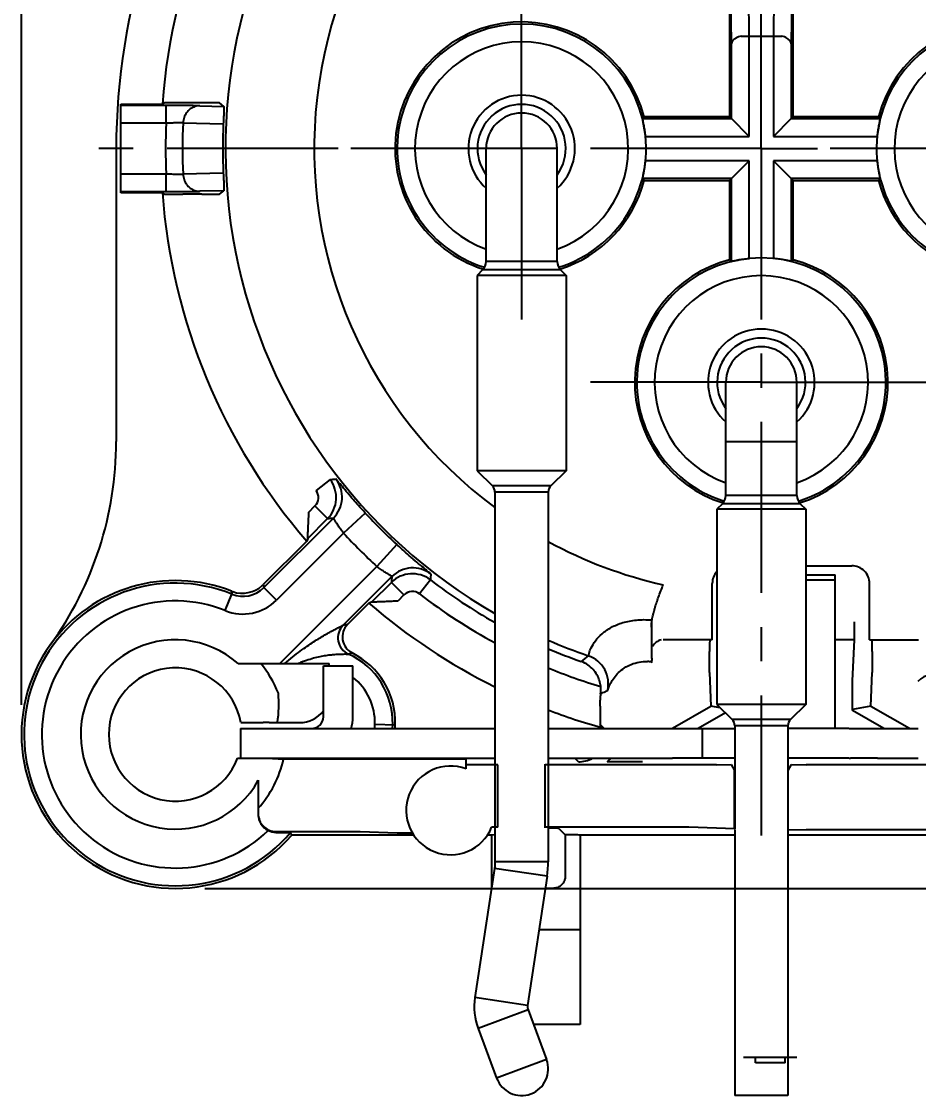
# Model space of a CAD drawing. Header units: millimetres. Extents: x 0 to 420, y 0 to 297.
# Drawn here: x 304 to 349.4, y 165.9 to 220.3 of the extents above; entities that cross this region are included whole.
import ezdxf

# ---------------------------------------------------------------- set-up
doc = ezdxf.new("R2010")
doc.units = ezdxf.units.MM
doc.header["$LTSCALE"] = 23.1
doc.linetypes.add('CENTER', pattern=[0.6, 0.375, -0.075, 0.075, -0.075])
doc.layers.get('0').update_dxf_attribs({"linetype": 'CONTINUOUS'})
for name, color, linetype in [('AUSFORMSCHRAEGEN', 7, 'CONTINUOUS'), ('BEZUGSACHSEN', 7, 'CONTINUOUS'), ('DEFAULT_1', 7, 'CENTER'), ('FASEN', 7, 'CONTINUOUS'), ('RUNDUNGEN', 7, 'CONTINUOUS'), ('ZEICHNUNGSBEMASSUNGEN', 7, 'CONTINUOUS')]:
    doc.layers.add(name, color=color, linetype=linetype)
doc.styles.get("Standard").update_dxf_attribs({"font": 'txt', "width": 0.7})
doc.dimstyles.new('DIMSTYLE_1', dxfattribs={"dimtxt": 3.5, "dimasz": 3.5, "dimexe": 0.18, "dimexo": 0.0625, "dimgap": 0.09, "dimtad": 1, "dimdec": 4, "dimlfac": 0.333333, "dimdsep": 46, "dimtxsty": 'STANDARD', "dimblk": '_FILLED', "dimblk1": '_FILLED', "dimblk2": '_FILLED', "dimcen": 0.09, "dimclrt": 5, "dimadec": 0, "dimazin": 0, "dimtp": 0.2, "dimtm": 0.2, "dimtfac": 1, "dimtdec": 4, "dimtofl": 0, "dimtmove": 0, "dimatfit": 3, "dimldrblk": '_FILLED', "dimfxl": 1, "dimtolj": 1, "dimarcsym": 0})

# ---------------------------------------------------------------- blocks, each defined once
blk = doc.blocks.new('_FILLED')
at = {"color": 0, "linetype": 'BYBLOCK'}
blk.add_solid([(0, 0), (-1, 0.125), (-1, -0.125)], dxfattribs=at)
blk = doc.blocks.new('*D2')
at = {"layer": 'ZEICHNUNGSBEMASSUNGEN', "color": 2, "linetype": 'CONTINUOUS'}
for p, q in [((303.972, 185.659), (303.972, 263.47)), ((341.472, 250.175), (341.472, 263.47)), ((303.972, 261.97), (322.722, 261.97)), ((341.472, 261.97), (322.722, 261.97))]:
    blk.add_line(p, q, dxfattribs=at)
at = {"layer": 'ZEICHNUNGSBEMASSUNGEN', "color": 2, "linetype": 'CONTINUOUS', "xscale": 3.5, "yscale": 3.5, "zscale": 3.5, "rotation": 180}
blk.add_blockref('_FILLED', (303.972, 261.97), dxfattribs=at)
at = {"layer": 'ZEICHNUNGSBEMASSUNGEN', "color": 2, "linetype": 'CONTINUOUS', "xscale": 3.5, "yscale": 3.5, "zscale": 3.5}
blk.add_blockref('_FILLED', (341.472, 261.97), dxfattribs=at)
at = {"layer": 'ZEICHNUNGSBEMASSUNGEN', "color": 5, "linetype": 'CONTINUOUS', "insert": (323.831, 266.376), "char_height": 3.5, "width": 26, "attachment_point": 2, "line_spacing_factor": 0.9}
blk.add_mtext('\\Q15.0;12,5{\\Ftxt.shx;\\W1.000000;\\H3.500000; }[.492]', dxfattribs=at)
blk = doc.blocks.new('*D3')
at = {"layer": 'ZEICHNUNGSBEMASSUNGEN', "color": 2, "linetype": 'CONTINUOUS'}
for p, q in [((377.787, 213.859), (391.389, 213.859)), ((389.889, 213.859), (389.889, 195.109)), ((389.889, 176.359), (389.889, 195.109)), ((313.272, 176.359), (391.389, 176.359))]:
    blk.add_line(p, q, dxfattribs=at)
at = {"layer": 'ZEICHNUNGSBEMASSUNGEN', "color": 2, "linetype": 'CONTINUOUS', "xscale": 3.5, "yscale": 3.5, "zscale": 3.5}
for p, rotation in [((389.889, 213.859), 90), ((389.889, 176.359), 270)]:
    blk.add_blockref('_FILLED', p, dxfattribs=dict(at, rotation=rotation))
at = {"layer": 'ZEICHNUNGSBEMASSUNGEN', "color": 5, "linetype": 'CONTINUOUS', "insert": (385.483, 195.518), "char_height": 3.5, "width": 26, "attachment_point": 2, "rotation": 90, "line_spacing_factor": 0.9}
blk.add_mtext('\\Q15.0;12,5{\\Ftxt.shx;\\W1.000000;\\H3.500000; }[.492]', dxfattribs=at)

msp = doc.modelspace()

# ---------------------------------------------------------------- linework, layer by layer
at = {"color": 7, "linetype": 'CONTINUOUS'}
for p, q in [((308.77153, 213.85927), (308.77153, 199.00245)), ((327.52153, 208.12927), (327.52153, 213.85927)), ((331.12153, 208.12927), (331.12153, 213.85927)), ((339.67153, 196.27927), (339.67153, 202.00927)), ((343.27153, 196.27927), (343.27153, 202.00927)), ((346.09153, 186.88081), (346.1858, 188.95927)), ((319.27153, 187.63927), (320.77153, 187.63927)), ((320.77153, 185.05927), (320.77153, 187.63927)), ((346.09153, 185.373), (346.09153, 186.88081)), ((339.64722, 185.25504), (338.2689, 184.45927)), ((339.39262, 185.50964), (338.91401, 185.60171)), ((347.02904, 185.60171), (346.09153, 185.42137)), ((347.67416, 184.45927), (346.09153, 185.373)), ((315.09277, 184.75927), (316.22353, 184.75927)), ((315.07153, 184.45927), (315.07153, 182.95927)), ((338.47058, 184.45927), (338.47058, 182.95927)), ((314.92599, 182.95927), (318.07153, 182.95927)), ((340.12153, 182.95927), (336.97153, 182.95927)), ((345.9146, 182.95927), (342.82153, 182.95927)), ((345.93135, 182.95927), (345.99837, 182.95927)), ((347.35783, 182.95927), (349.41725, 182.95927)), ((323.00734, 179.16896), (323.78317, 179.16896)), ((323.85216, 179.05927), (323.00734, 179.05927)), ((327.79153, 179.05927), (327.59089, 179.05927)), ((327.94624, 177.37287), (326.95693, 170.83022)), ((330.61589, 176.9692), (329.62659, 170.42655)), ((332.29153, 174.25927), (330.20613, 174.25927)), ((332.29153, 174.25927), (332.29153, 169.45927)), ((329.64969, 170.20256), (330.58703, 167.67939)), ((332.29153, 169.45927), (329.92582, 169.45927)), ((327.1187, 169.26232), (328.05603, 166.73915)), ((340.57533, 167.80826), (343.27533, 167.80826)), ((341.17533, 167.50826), (341.17533, 167.80826)), ((342.67533, 167.50826), (342.67533, 167.80826)), ((342.67533, 167.50826), (341.17533, 167.50826))]:
    msp.add_line(p, q, dxfattribs=at)
at = {"color": 9, "linetype": 'CONTINUOUS'}
for p, q in [((339.67153, 199.00927), (343.27153, 199.00927)), ((345.22153, 191.97639), (343.72153, 191.97639)), ((330.67153, 177.70927), (327.97153, 177.70941)), ((330.61589, 176.9692), (327.94624, 177.37287)), ((329.62659, 170.42655), (326.95693, 170.83022)), ((329.64969, 170.20256), (327.1187, 169.26232))]:
    msp.add_line(p, q, dxfattribs=at)
at = {"color": 3, "linetype": 'CONTINUOUS'}
for p, q in [((343.72153, 192.25927), (345.22153, 192.25927)), ((345.22153, 184.45927), (345.22153, 192.25889)), ((319.27153, 185.05927), (319.27153, 187.63927)), ((315.07153, 184.45927), (318.07153, 184.45927)), ((336.97153, 184.45927), (340.12153, 184.45927)), ((345.9146, 184.45927), (342.82153, 184.45927)), ((345.93135, 184.45927), (345.99837, 184.45927)), ((347.35783, 184.45927), (349.41725, 184.45927))]:
    msp.add_line(p, q, dxfattribs=at)
at = {"color": 7, "linetype": 'CONTINUOUS'}
for points in [[(327.97152, 177.70941), (327.9704, 177.6382), (327.96552, 177.54512), (327.95681, 177.45239), (327.94624, 177.37287)], [(330.61589, 176.9692), (330.63915, 177.14414), (330.65832, 177.34815), (330.66904, 177.55292), (330.67151, 177.70927)]]:
    msp.add_lwpolyline(points, dxfattribs=at)
for centre, radius, start, end in [((341.47153, 213.85927), 32.7, 108.175375, 180), ((329.32153, 213.85927), 2.7, 311.866521, 228.133479), ((329.32153, 213.85927), 1.8, 0, 180), ((341.47153, 202.00927), 2.7, 311.866521, 228.133479), ((341.47153, 202.00927), 1.8, 0, 180), ((291.22153, 199.00245), 17.55, 324.159574, 360), ((311.77153, 184.15927), 3.375, 10.240348, 339.172503), ((318.67153, 185.05927), 2.1, 343.286663, 360), ((330.07153, 170.35927), 3.15, 171.401516, 200.379489), ((330.07153, 170.35927), 0.45, 171.401516, 200.379489)]:
    msp.add_arc(centre, radius, start, end, dxfattribs=at)
at = {"color": 9, "linetype": 'CONTINUOUS'}
for centre in [(329.32153, 213.85927), (341.47153, 202.00927)]:
    msp.add_arc(centre, 2.23934, 323.68962, 216.31038, dxfattribs=at)
at = {"color": 3, "linetype": 'CONTINUOUS'}
msp.add_arc((318.67153, 185.05927), 0.6, 270, 360, dxfattribs=at)
at = {"layer": 'AUSFORMSCHRAEGEN', "color": 7, "linetype": 'CONTINUOUS'}
for p, q in [((309.00736, 216.10927), (311.11341, 216.10927)), ((339.85633, 215.47446), (335.53006, 215.47446)), ((347.413, 215.47446), (343.08672, 215.47446)), ((335.53006, 212.24407), (339.85633, 212.24407)), ((339.85633, 212.24407), (339.85633, 208.2178)), ((343.08672, 208.2178), (343.08672, 212.24407)), ((343.08672, 212.24407), (347.413, 212.24407)), ((311.11341, 211.60927), (309.00736, 211.60927)), ((346.1858, 188.95927), (346.1858, 189.87604)), ((346.1858, 188.95927), (345.22153, 188.95927)), ((314.94643, 187.75927), (316.09496, 187.75927)), ((316.53388, 184.75927), (316.22353, 184.75927)), ((316.41911, 182.95927), (317.25817, 182.91476)), ((326.51653, 182.91476), (317.25817, 182.91476)), ((326.51653, 182.62677), (326.51653, 182.91476)), ((328.12153, 182.62677), (326.51653, 182.62677)), ((328.12153, 179.45695), (328.12153, 182.62677)), ((330.52153, 179.42553), (330.52153, 182.65819)), ((315.97153, 181.83548), (315.97153, 180.41599)), ((321.13486, 179.24253), (323.00734, 179.16896)), ((337.79836, 179.45695), (330.52153, 179.45695)), ((323.00734, 179.05927), (317.67322, 179.05927)), ((340.12153, 179.05927), (332.29153, 179.05927)), ((350.65153, 179.05927), (342.82153, 179.05927))]:
    msp.add_line(p, q, dxfattribs=at)
for centre, radius, start, end in [((341.47153, 213.85927), 30.44139, 137.824395, 175.761258), ((329.32153, 213.85927), 6.41519, 14.582656, 252.435293), ((353.62153, 213.85927), 6.41519, 287.564707, 165.417344), ((329.32153, 213.85927), 6.41519, 287.593381, 345.417344), ((353.62153, 213.85927), 6.41519, 194.582656, 252.406619), ((341.47153, 213.85927), 30.44139, 184.238742, 220.813891), ((341.47153, 202.00927), 6.41519, 104.582656, 252.425254), ((341.47153, 202.00927), 6.41519, 287.574765, 75.417344), ((311.77153, 184.15927), 4.8, 48.590378, 331.044976), ((311.77153, 184.15927), 7.8, 144.159574, 319.167783), ((311.77153, 184.15927), 5.62602, 318.290798, 347.220147)]:
    msp.add_arc(centre, radius, start, end, dxfattribs=at)
for centre, major_axis, ratio, start_param, end_param in [((341.47153, 179.29822), (1.365, -0.04732), 0.0087164, -3.14129052, -3.00183082), ((330.04153, 179.05927), (2.25, 0), 0.00872687, 2.74272253, 3.14159265), ((330.04153, 179.05927), (2.25, 0), 0.00872687, 0, 0.84982937)]:
    msp.add_ellipse(centre, major_axis=major_axis, ratio=ratio, start_param=start_param, end_param=end_param, dxfattribs=at)
at = {"layer": 'BEZUGSACHSEN', "color": 9, "linetype": 'CONTINUOUS'}
for p, q in [((331.12153, 208.12927), (327.52153, 208.12927)), ((331.29726, 207.705), (327.34579, 207.705)), ((330.80333, 196.76254), (327.83973, 196.76254)), ((330.67153, 196.44434), (327.97153, 196.44434)), ((343.27153, 196.27927), (339.67153, 196.27927)), ((343.44726, 195.855), (339.49579, 195.855)), ((342.95333, 184.91254), (339.98973, 184.91254)), ((342.82153, 184.59434), (340.12153, 184.59434)), ((330.58703, 167.67939), (328.05603, 166.73915))]:
    msp.add_line(p, q, dxfattribs=at)
at = {"layer": 'BEZUGSACHSEN', "color": 7, "linetype": 'CONTINUOUS'}
for p, q in [((327.34579, 207.705), (327.07153, 207.43074)), ((327.07153, 207.43074), (327.07153, 197.53074)), ((331.57153, 207.43074), (327.07153, 207.43074)), ((331.29726, 207.705), (331.57153, 207.43074)), ((331.57153, 207.43074), (331.57153, 197.53074)), ((327.07153, 197.53074), (327.83973, 196.76254)), ((331.57153, 197.53074), (327.07153, 197.53074)), ((331.57153, 197.53074), (330.80333, 196.76254)), ((327.97153, 196.44434), (327.97153, 177.70941)), ((330.67153, 196.44434), (330.67153, 177.70927)), ((339.49579, 195.855), (339.22153, 195.58074)), ((343.72153, 195.58074), (339.22153, 195.58074)), ((339.22153, 195.58074), (339.22153, 185.68074)), ((343.44726, 195.855), (343.72153, 195.58074)), ((343.72153, 195.58074), (343.72153, 185.68074)), ((343.72153, 185.68074), (339.22153, 185.68074)), ((339.22153, 185.68074), (339.98973, 184.91254)), ((343.72153, 185.68074), (342.95333, 184.91254)), ((340.12153, 184.59434), (340.12153, 179.36909)), ((342.82153, 184.59434), (342.82153, 179.3161)), ((326.51653, 182.41633), (326.51653, 182.62677)), ((328.12153, 179.45695), (327.80295, 179.45695)), ((340.12153, 179.34553), (340.12153, 165.85927)), ((342.82153, 179.29254), (342.82153, 165.85927)), ((327.79153, 179.05927), (327.79153, 176.34971)), ((332.29153, 179.05927), (332.29153, 174.25927)), ((342.82153, 165.85927), (340.12153, 165.85927))]:
    msp.add_line(p, q, dxfattribs=at)
for centre, radius, start, end in [((326.92153, 208.12927), 0.6, 315, 360), ((331.72153, 208.12927), 0.6, 180, 225), ((327.52153, 196.44434), 0.45, 0, 45), ((331.12153, 196.44434), 0.45, 135, 180), ((339.07153, 196.27927), 0.6, 315, 360), ((343.87153, 196.27927), 0.6, 180, 225), ((339.67153, 184.59434), 0.45, 0, 45), ((343.27153, 184.59434), 0.45, 135, 180), ((325.72153, 180.31146), 2.25, 69.308667, 337.679947), ((329.32153, 167.20927), 1.35, 200.379489, 20.379489)]:
    msp.add_arc(centre, radius, start, end, dxfattribs=at)
at = {"layer": 'DEFAULT_1', "color": 7, "linetype": 'CENTER'}
for p, q in [((341.47153, 213.85927), (341.47153, 248.6747)), ((329.32153, 213.85927), (329.32153, 223.15927)), ((320.02153, 213.85927), (306.65609, 213.85927)), ((329.32153, 213.85927), (320.02153, 213.85927)), ((329.32153, 213.85927), (329.32153, 204.55927)), ((341.47153, 213.85927), (329.32153, 213.85927)), ((341.47153, 213.85927), (341.47153, 179.04383)), ((341.47153, 213.85927), (344.32153, 213.85927)), ((353.62153, 213.85927), (344.32153, 213.85927)), ((341.47153, 202.00927), (332.17153, 202.00927)), ((341.47153, 202.00927), (350.77153, 202.00927))]:
    msp.add_line(p, q, dxfattribs=at)
at = {"layer": 'FASEN', "color": 7, "linetype": 'CONTINUOUS'}
for p, q in [((316.09496, 187.75927), (319.57153, 187.75927)), ((319.57153, 187.63927), (319.57153, 187.75927)), ((338.84599, 187.29422), (338.91401, 185.60171)), ((347.02904, 185.60171), (347.09707, 187.29422)), ((336.96246, 184.47498), (338.91401, 185.60171)), ((347.02904, 185.60171), (348.9806, 184.47498)), ((316.53388, 184.75927), (318.07153, 184.75927)), ((339.20653, 182.62677), (330.52153, 182.62677)), ((339.20653, 182.62677), (339.93482, 182.63313)), ((339.93482, 182.63313), (340.10653, 182.33573)), ((342.83653, 182.33573), (343.00823, 182.63313)), ((343.00823, 182.63313), (343.73653, 182.62677)), ((352.42153, 182.62677), (343.73653, 182.62677)), ((340.10653, 179.36909), (340.10653, 182.33573)), ((342.83653, 179.3161), (342.83653, 182.33573)), ((339.20653, 179.40814), (337.79836, 179.45695)), ((340.10653, 179.36909), (339.20653, 179.40814)), ((343.73653, 179.32395), (342.83653, 179.3161)), ((352.42153, 179.32395), (343.73653, 179.32395))]:
    msp.add_line(p, q, dxfattribs=at)
for centre, radius, start, end in [((311.77153, 184.15927), 5.62602, 21.917161, 39.78317), ((318.07153, 186.25927), 1.5, 270, 323.185958)]:
    msp.add_arc(centre, radius, start, end, dxfattribs=at)
msp.add_ellipse((311.77153, 185.69297), major_axis=(0, 5.46716), ratio=0.95984496, start_param=-1.74242241, end_param=-1.46702934, dxfattribs=at)
at = {"layer": 'RUNDUNGEN', "color": 9, "linetype": 'CONTINUOUS'}
for p, q in [((340.85822, 219.55792), (340.75161, 228.85927)), ((342.19145, 228.85927), (342.08483, 219.55792)), ((339.95458, 219.16276), (339.85633, 227.73408)), ((343.08672, 227.73408), (342.98848, 219.16276)), ((340.85454, 214.47625), (340.85454, 219.55792)), ((342.08851, 219.55792), (342.08851, 214.47625)), ((311.30486, 215.13855), (311.30486, 216.03851)), ((313.0179, 216.02766), (314.22548, 215.99522)), ((311.30488, 215.13855), (309.00736, 215.13855)), ((312.1628, 215.16581), (314.20235, 215.11219)), ((335.60041, 214.47625), (340.85454, 214.47625)), ((342.08851, 214.47625), (347.34264, 214.47625)), ((340.85454, 213.24228), (335.60041, 213.24228)), ((340.85454, 208.28816), (340.85454, 213.24228)), ((342.08851, 213.24228), (342.08851, 208.28816)), ((347.34264, 213.24228), (342.08851, 213.24228)), ((309.00736, 212.57999), (311.30488, 212.57999)), ((311.30486, 211.68002), (311.30486, 212.57999)), ((314.20235, 212.60635), (312.1628, 212.55272)), ((314.22548, 211.72332), (313.0179, 211.69088)), ((319.61383, 197.07804), (318.9, 196.53)), ((318.54172, 195.43375), (318.84836, 195.7404)), ((319.48475, 195.10405), (318.84836, 195.7404)), ((321.39881, 195.3834), (320.29523, 194.36761)), ((320.29523, 194.36761), (316.89488, 190.96706)), ((323.00177, 193.78093), (321.98631, 192.67704)), ((317.06884, 187.75927), (321.98631, 192.67704)), ((322.72325, 191.86705), (323.35964, 191.23069)), ((324.69694, 191.99647), (324.14912, 191.28248)), ((314.30103, 190.43795), (314.63733, 191.27272)), ((314.61864, 191.42108), (314.63742, 191.27268)), ((316.89488, 190.96706), (316.25849, 191.60341)), ((323.35964, 191.23069), (323.05289, 190.92393)), ((335.94621, 188.35927), (335.90286, 188.35927)), ((321.8807, 184.45927), (321.88654, 184.68321)), ((321.88654, 184.68321), (322.91713, 184.65633)), ((333.51023, 184.45927), (333.31046, 184.65903)), ((332.19627, 182.77334), (332.01034, 182.95927)), ((316.87153, 179.24253), (316.87153, 179.19742))]:
    msp.add_line(p, q, dxfattribs=at)
at = {"layer": 'RUNDUNGEN', "color": 7, "linetype": 'CONTINUOUS'}
for p, q in [((339.85633, 227.73408), (339.85633, 215.47446)), ((343.08672, 215.47446), (343.08672, 227.73408)), ((340.44439, 219.55792), (342.50831, 219.55792)), ((339.95458, 215.37622), (339.95458, 219.16276)), ((342.98848, 219.16276), (342.98848, 215.37622)), ((311.24132, 216.17073), (311.11341, 216.10927)), ((313.10973, 216.17996), (312.14764, 216.17996)), ((314.22548, 215.99522), (314.01212, 216.17219)), ((309.00736, 211.60927), (309.00736, 216.10927)), ((311.30486, 216.03851), (309.00736, 216.03851)), ((335.53006, 215.47446), (335.45363, 215.37622)), ((335.45363, 215.37622), (339.95458, 215.37622)), ((339.85633, 215.47446), (339.95458, 215.37622)), ((340.85454, 214.47625), (339.95458, 215.37622)), ((342.08851, 214.47625), (342.98848, 215.37622)), ((343.08672, 215.47446), (342.98848, 215.37622)), ((342.98848, 215.37622), (347.48942, 215.37622)), ((347.413, 215.47446), (347.48942, 215.37622)), ((340.85454, 213.24228), (339.95458, 212.34232)), ((342.08851, 213.24228), (342.98848, 212.34232)), ((335.53006, 212.24407), (335.45363, 212.34232)), ((339.95458, 212.34232), (335.45363, 212.34232)), ((339.85633, 212.24407), (339.95458, 212.34232)), ((339.95458, 208.14137), (339.95458, 212.34232)), ((342.98848, 212.34232), (342.98848, 208.14137)), ((347.48942, 212.34232), (342.98848, 212.34232)), ((343.08672, 212.24407), (342.98848, 212.34232)), ((347.413, 212.24407), (347.48942, 212.34232)), ((309.00736, 211.68002), (311.30486, 211.68002)), ((311.11341, 211.60927), (311.24132, 211.5478)), ((313.10973, 211.53858), (312.14764, 211.53858)), ((314.01212, 211.54635), (314.22548, 211.72332)), ((339.85633, 208.2178), (339.95458, 208.14137)), ((343.08672, 208.2178), (342.98848, 208.14137)), ((319.7815, 195.12664), (316.25833, 191.60325)), ((318.48041, 194.09965), (319.48475, 195.10405)), ((318.43237, 193.96265), (316.2268, 191.75694)), ((318.48041, 194.09965), (318.43237, 193.96265)), ((343.72153, 192.71227), (346.05535, 192.71227)), ((320.27588, 189.69371), (322.74579, 192.16378)), ((322.72325, 191.86705), (321.71864, 190.86237)), ((338.98739, 188.95927), (338.98739, 191.81227)), ((346.95566, 188.95927), (346.95566, 191.81227)), ((320.49972, 189.73234), (321.58163, 190.81431)), ((321.71864, 190.86237), (321.58163, 190.81431)), ((335.90071, 189.96358), (335.90008, 189.7651)), ((338.98739, 188.95927), (336.5043, 188.95927)), ((346.95566, 188.95927), (349.43875, 188.95927)), ((335.90173, 188.53015), (335.90286, 188.35927)), ((338.84599, 187.29422), (338.84599, 188.35927)), ((347.09707, 188.35927), (347.09707, 187.29422)), ((333.30084, 185.60125), (333.30084, 185.89927)), ((322.78097, 184.45927), (322.7862, 184.65974)), ((322.91199, 184.45927), (322.91713, 184.65633)), ((333.31046, 184.65903), (333.30856, 184.66352)), ((318.07153, 182.95927), (327.97153, 182.95927)), ((330.67153, 182.95927), (336.97153, 182.95927)), ((347.35783, 182.95927), (345.99837, 182.95927)), ((335.4421, 182.76815), (333.66061, 182.76815)), ((315.97153, 180.41599), (315.97153, 180.14257)), ((316.87153, 179.24253), (321.13486, 179.24253)), ((331.2014, 179.3994), (331.52678, 179.07402)), ((331.52678, 179.07402), (331.52678, 176.95927)), ((330.92344, 176.35927), (330.52366, 176.35927)), ((332.29153, 171.46728), (332.29153, 170.10457))]:
    msp.add_line(p, q, dxfattribs=at)
at = {"layer": 'RUNDUNGEN', "color": 3, "linetype": 'CONTINUOUS'}
for p, q in [((318.07153, 184.45927), (327.97153, 184.45927)), ((330.67153, 184.45927), (336.97153, 184.45927)), ((345.99837, 184.45927), (347.35783, 184.45927))]:
    msp.add_line(p, q, dxfattribs=at)
at = {"layer": 'RUNDUNGEN', "color": 9, "linetype": 'CONTINUOUS'}
for centre, radius, start, end in [((341.47153, 213.85927), 22.66334, 113.467155, 233.426976), ((341.47153, 213.85927), 27.16306, 142.056513, 240.197397), ((329.32153, 213.85927), 5.40779, 289.460804, 250.55389), ((353.62153, 213.85927), 5.40779, 289.446083, 250.539237), ((341.47153, 213.85927), 30.19378, 177.57171, 182.428289), ((341.47153, 213.85927), 29.33783, 177.447515, 182.552485), ((341.47153, 202.00927), 5.4078, 289.449783, 250.55029), ((318.42412, 196.16466), 1.49988, 315.021589, 37.514765), ((307.17127, 322.37101), 125.90927, 275.671319, 275.8046627), ((318.72063, 196.18721), 1.50009, 315.008268, 37.83405), ((318.42406, 196.16464), 0.60001, 315.003813, 37.511796), ((308.54423, 340.78807), 146.09424, 274.2947123, 274.4114328), ((341.47153, 213.85927), 27.28135, 222.627916, 227.389519), ((341.47153, 213.85927), 28.78125, 222.627916, 227.389519), ((341.47153, 213.85927), 22.66334, 241.512273, 257.325878), ((323.78392, 190.80649), 1.49988, 52.50253, 134.981887), ((323.80642, 191.10296), 1.50009, 52.183088, 134.994642), ((449.79718, 179.59248), 125.71367, 174.2039567, 174.3374951), ((468.19181, 180.96467), 145.87654, 175.5970057, 175.7138884), ((341.47153, 213.85927), 27.55664, 232.502195, 240.670646), ((315.19786, 192.66389), 1.49985, 248.058253, 314.995513), ((323.78391, 190.80642), 0.60001, 52.505883, 134.999392), ((341.47153, 213.85927), 28.45659, 232.502195, 241.683059), ((311.77153, 184.15927), 6.76906, 68.056923, 314.005732), ((315.1978, 192.66418), 2.40007, 248.059275, 314.999265), ((320.91243, 189.05739), 0.90006, 135.010248, 245.690614), ((322.38243, 178.15379), 11.73062, 99.235658, 100.345132), ((341.47153, 213.85927), 27.16306, 246.561885, 251.160695), ((341.47153, 213.85927), 27.55664, 246.926776, 250.65761), ((319.94985, 183.63017), 4.55906, 112.31363, 115.083468), ((323.12992, 179.32745), 9.27795, 104.964283, 106.197062), ((337.64024, 181.79871), 8.04741, 127.869921, 131.153343), ((332.21555, 186.73175), 1.50014, 346.268514, 71.151809), ((335.61861, 185.88436), 1.97402, 81.432272, 87.734484), ((341.47153, 213.85927), 28.45659, 247.698661, 253.376068), ((318.97153, 184.75927), 2.91601, 358.50547, 51.866786), ((350.32153, 185.89927), 1.32534, 0, 134.24121), ((332.19633, 184.27326), 1.49992, 269.997541, 298.78062), ((332.19418, 184.27513), 2.10272, 314.218659, 321.227535)]:
    msp.add_arc(centre, radius, start, end, dxfattribs=at)
at = {"layer": 'RUNDUNGEN', "color": 7, "linetype": 'CONTINUOUS'}
for centre, radius, start, end in [((329.32153, 213.85927), 6.30775, 287.344962, 252.605), ((353.62153, 213.85927), 6.30775, 287.395002, 252.655039), ((341.47153, 213.85927), 27.29795, 177.369312, 182.630688), ((341.47153, 202.00927), 6.30776, 287.370044, 252.629957), ((311.77153, 184.15927), 7.66903, 68.056206, 319.613944), ((311.77153, 184.15927), 7.8, 68.591508, 144.159574), ((315.16617, 192.8174), 1.49982, 250.946506, 312.079035), ((315.17392, 192.80986), 1.48902, 312.052045, 314.998842), ((315.16143, 192.80566), 1.48717, 248.593456, 250.971098), ((341.47153, 213.85927), 30.44139, 229.202807, 243.657993), ((321.1359, 189.09595), 0.89978, 135.026128, 243.453723), ((502.65598, 189.35656), 166.75639, 179.8596305, 180.0047775), ((478.20597, 189.30921), 142.30637, 179.9865357, 180.3136701), ((336.50666, 188.35398), 0.60586, 100.142419, 153.802874), ((318.97153, 184.75927), 3.81598, 358.50547, 65.699126), ((318.97153, 184.75927), 3.94695, 358.50547, 63.474889), ((332.2456, 184.6765), 4.84067, 40.139004, 40.750625), ((335.62153, 185.89927), 2.32069, 171.934534, 180), ((331.8386, 186.43533), 1.50004, 351.934459, 5.997873), ((341.47153, 213.85927), 30.44139, 249.206743, 254.564175), ((327.06645, 182.00894), 6.78311, 21.690494, 22.997434), ((316.87406, 180.10297), 0.90556, 243.796067, 269.839493), ((283.95652, 163.63426), 37.07758, 24.583557, 24.80632)]:
    msp.add_arc(centre, radius, start, end, dxfattribs=at)
for centre, major_axis, ratio, start_param, end_param in [((339.8877, 191.81227), (0.90031, 0), 0.99965733, 2.40683619, 3.14159265), ((346.05535, 191.81227), (0.90031, 0), 0.99965733, 0, 1.57079633), ((338.8617, 188.35927), (0, 0.6), 0.02618592, 0, 1.57079633), ((347.08136, 188.35927), (0, 0.6), 0.02618592, -1.57079633, 0), ((331.87147, 184.59808), (-1.06074, 1.06074), 0.99992385, 3.83415226, 3.87223397), ((316.87153, 180.14257), (0, -0.90003), 0.99996192, 4.71238898, 6.28318531), ((316.87153, 180.09806), (0, 0.90003), 0.99996192, -4.71238898, -3.59883372), ((330.60142, 179.39935), (0.6, 0), 0.00872687, 0.00872665, 1.45308756)]:
    msp.add_ellipse(centre, major_axis=major_axis, ratio=ratio, start_param=start_param, end_param=end_param, dxfattribs=at)
for points, knots in [([(340.44439, 219.55792), (340.35252, 219.53422), (340.19425, 219.47618), (340.01084, 219.34285), (339.95554, 219.21758), (339.95458, 219.16276)], [0, 0, 0, 0, 0.42780511, 0.75279597, 1, 1, 1, 1]), ([(342.98848, 219.16276), (342.98752, 219.21701), (342.93352, 219.341), (342.75294, 219.473), (342.59816, 219.53379), (342.50765, 219.55774)], [0, 0, 0, 0, 0.24776072, 0.57250243, 1, 1, 1, 1]), ([(312.14764, 216.17996), (312.05566, 216.17996), (311.88006, 216.18029), (311.63898, 216.17712), (311.44432, 216.18119), (311.3264, 216.16898), (311.26892, 216.17758), (311.25787, 216.1761)], [0, 0, 0, 0, 0.31039245, 0.59198258, 0.81560636, 0.96190777, 1, 1, 1, 1]), ([(314.01212, 216.17219), (314.00024, 216.18206), (313.93349, 216.16437), (313.81607, 216.18361), (313.61927, 216.17612), (313.3785, 216.18063), (313.20213, 216.17996), (313.10973, 216.17996)], [0, 0, 0, 0, 0.05134196, 0.19468144, 0.41498668, 0.69284976, 1, 1, 1, 1]), ([(314.22548, 215.99522), (314.22825, 215.99293), (314.22912, 215.98043), (314.23167, 215.96015), (314.2321, 215.92833), (314.23234, 215.88893), (314.23165, 215.8417), (314.23038, 215.78713), (314.22846, 215.72435), (314.22589, 215.65227), (314.22263, 215.56959), (314.21864, 215.4746), (314.21385, 215.36552), (314.20834, 215.24309), (314.2044, 215.15688), (314.20235, 215.11219)], [0, 0, 0, 0, 0.01218676, 0.03725184, 0.07314121, 0.1182445, 0.17163719, 0.23312344, 0.30352303, 0.38467778, 0.47782452, 0.58421542, 0.70723751, 0.84821448, 1, 1, 1, 1]), ([(335.50481, 215.1097), (335.49845, 215.1407), (335.48515, 215.21407), (335.48425, 215.29582), (335.44719, 215.35814), (335.45025, 215.36975)], [0, 0, 0, 0, 0.35611005, 0.85086595, 1, 1, 1, 1]), ([(335.60041, 214.47625), (335.59132, 214.56879), (335.56899, 214.74546), (335.5398, 214.95485), (335.51202, 215.07456), (335.50481, 215.1097)], [0, 0, 0, 0, 0.43619663, 0.83272804, 1, 1, 1, 1]), ([(347.43801, 215.10837), (347.43081, 215.07328), (347.40306, 214.95378), (347.37399, 214.74481), (347.35171, 214.56855), (347.34264, 214.47625)], [0, 0, 0, 0, 0.167444, 0.56402732, 1, 1, 1, 1]), ([(347.48973, 215.37622), (347.49966, 215.36353), (347.45842, 215.29747), (347.45766, 215.21285), (347.44437, 215.13937), (347.43801, 215.10837)], [0, 0, 0, 0, 0.17621577, 0.65581039, 1, 1, 1, 1]), ([(335.50505, 212.61017), (335.51225, 212.64526), (335.54, 212.76475), (335.56906, 212.97373), (335.59134, 213.14999), (335.60041, 213.24228)], [0, 0, 0, 0, 0.167444, 0.56402732, 1, 1, 1, 1]), ([(347.34264, 213.24228), (347.35174, 213.14975), (347.37407, 212.97308), (347.40326, 212.76369), (347.43103, 212.64397), (347.43824, 212.60884)], [0, 0, 0, 0, 0.43619628, 0.83272777, 1, 1, 1, 1]), ([(314.20235, 212.60635), (314.20432, 212.56345), (314.20803, 212.48216), (314.21321, 212.36732), (314.2177, 212.26543), (314.22155, 212.17498), (314.22481, 212.09434), (314.22746, 212.02313), (314.22951, 211.96099), (314.23101, 211.90673), (314.23194, 211.85912), (314.23237, 211.81752), (314.23199, 211.78267), (314.23137, 211.75449), (314.22902, 211.73642), (314.22797, 211.72538), (314.22548, 211.72332)], [0, 0, 0, 0, 0.14566057, 0.27606264, 0.39000412, 0.49166936, 0.58316106, 0.66381715, 0.73340138, 0.79407996, 0.84794145, 0.89504587, 0.9349781, 0.96679228, 0.98904119, 1, 1, 1, 1]), ([(335.45332, 212.34232), (335.44339, 212.355), (335.48463, 212.42106), (335.48539, 212.50569), (335.49868, 212.57917), (335.50505, 212.61017)], [0, 0, 0, 0, 0.17621577, 0.65581039, 1, 1, 1, 1]), ([(347.43824, 212.60884), (347.44461, 212.57784), (347.4579, 212.50447), (347.45881, 212.42272), (347.49586, 212.36039), (347.49281, 212.34878)], [0, 0, 0, 0, 0.35610655, 0.85085987, 1, 1, 1, 1]), ([(311.24446, 211.5463), (311.25891, 211.53936), (311.32178, 211.55004), (311.37969, 211.54404), (311.42254, 211.54175)], [0, 0, 0, 0, 0.26993635, 1, 1, 1, 1]), ([(311.42254, 211.54175), (311.48803, 211.53826), (311.63898, 211.54142), (311.88006, 211.53825), (312.05566, 211.53858), (312.14764, 211.53858)], [0, 0, 0, 0, 0.27418101, 0.6194335, 1, 1, 1, 1]), ([(313.10973, 211.53858), (313.20213, 211.53858), (313.3785, 211.5379), (313.61927, 211.54242), (313.81607, 211.53493), (313.93349, 211.55416), (314.00024, 211.53647), (314.01212, 211.54635)], [0, 0, 0, 0, 0.30715024, 0.58501332, 0.80531856, 0.94865804, 1, 1, 1, 1]), ([(339.95458, 208.14137), (339.96685, 208.13177), (340.00338, 208.1541), (340.03661, 208.16419), (340.05372, 208.16774)], [0, 0, 0, 0, 0.47061233, 1, 1, 1, 1]), ([(340.05372, 208.16774), (340.07933, 208.17306), (340.13356, 208.17597), (340.19006, 208.18621), (340.22129, 208.19262)], [0, 0, 0, 0, 0.45267449, 1, 1, 1, 1]), ([(340.22129, 208.19262), (340.25673, 208.19989), (340.37733, 208.22783), (340.58664, 208.25697), (340.76294, 208.27916), (340.85454, 208.28816)], [0, 0, 0, 0, 0.16878729, 0.56805578, 1, 1, 1, 1]), ([(342.72065, 208.19279), (342.68555, 208.19999), (342.56606, 208.22775), (342.35708, 208.25681), (342.18081, 208.27909), (342.08851, 208.28816)], [0, 0, 0, 0, 0.16744166, 0.5640243, 1, 1, 1, 1]), ([(342.98848, 208.14106), (342.9758, 208.13114), (342.90974, 208.17239), (342.82512, 208.17314), (342.75164, 208.18643), (342.72065, 208.19279)], [0, 0, 0, 0, 0.17618244, 0.65578846, 1, 1, 1, 1]), ([(318.48041, 194.09965), (318.48704, 194.11854), (318.4772, 194.1879), (318.49205, 194.31641), (318.49533, 194.50099), (318.50628, 194.71667), (318.51676, 194.95082), (318.52886, 195.19174), (318.53736, 195.35349), (318.54172, 195.43375)], [0, 0, 0, 0, 0.04496949, 0.15060254, 0.29307672, 0.45809878, 0.63616767, 0.81944362, 1, 1, 1, 1]), ([(335.94412, 190.03752), (335.97519, 190.2091), (336.06847, 190.57268), (336.26365, 191.1407), (336.41769, 191.53803), (336.49906, 191.74815)], [0, 0, 0, 0, 0.29001855, 0.6245916, 1, 1, 1, 1]), ([(323.05289, 190.92393), (322.97263, 190.91956), (322.81087, 190.91102), (322.56993, 190.89888), (322.33575, 190.88835), (322.12005, 190.87737), (321.93545, 190.87405), (321.8069, 190.85918), (321.73753, 190.86901), (321.71864, 190.86237)], [0, 0, 0, 0, 0.18054688, 0.36381526, 0.54187915, 0.70690039, 0.84937955, 0.95502295, 1, 1, 1, 1]), ([(333.33042, 186.59208), (333.31981, 186.69306), (333.27696, 186.8995), (333.14815, 187.19507), (332.95042, 187.46798), (332.68222, 187.7026), (332.46371, 187.81495), (332.34442, 187.85803)], [0, 0, 0, 0, 0.18048192, 0.37184792, 0.56896159, 0.7745701, 1, 1, 1, 1]), ([(335.90567, 188.07979), (335.91027, 188.0212), (335.92331, 187.94518), (335.89907, 187.85221), (335.91269, 187.83633)], [0, 0, 0, 0, 0.7423137, 1, 1, 1, 1]), ([(333.30084, 185.60125), (333.30084, 185.50467), (333.30055, 185.32113), (333.30357, 185.06984), (333.29998, 184.86887), (333.31167, 184.74224), (333.30216, 184.67859), (333.30856, 184.66352)], [0, 0, 0, 0, 0.30895309, 0.58670873, 0.80552099, 0.94764296, 1, 1, 1, 1]), ([(316.87153, 179.19742), (316.95659, 179.1972), (317.1115, 179.198), (317.31349, 179.19218), (317.47329, 179.20164), (317.55231, 179.18065), (317.60872, 179.19949), (317.613, 179.19024)], [0, 0, 0, 0, 0.34414884, 0.62280118, 0.83079286, 0.95877862, 1, 1, 1, 1]), ([(331.52678, 176.95927), (331.52678, 176.90163), (331.50937, 176.78275), (331.43037, 176.61674), (331.29864, 176.47637), (331.12378, 176.38162), (330.99019, 176.35927), (330.92344, 176.35927)], [0, 0, 0, 0, 0.18373317, 0.37676306, 0.57745497, 0.78721778, 1, 1, 1, 1])]:
    msp.add_open_spline(points, degree=3, knots=knots, dxfattribs=at)
for points in [[(311.25787, 216.1761), (311.25323, 216.17548), (311.24873, 216.17429), (311.24446, 216.17224)], [(335.45025, 215.36975), (335.45084, 215.37202), (335.45189, 215.37419), (335.45348, 215.37622)], [(347.49281, 212.34878), (347.49221, 212.34651), (347.49117, 212.34435), (347.48958, 212.34232)], [(335.911, 189.80689), (335.91888, 189.88414), (335.93028, 189.9611), (335.94412, 190.03752)], [(335.89919, 189.6043), (335.89995, 189.67192), (335.90413, 189.73951), (335.911, 189.80689)], [(335.90181, 188.2072), (335.90169, 188.16414), (335.9024, 188.12142), (335.90567, 188.07979)], [(335.90286, 188.35927), (335.90324, 188.30893), (335.90195, 188.25783), (335.90181, 188.2072)]]:
    msp.add_open_spline(points, degree=3, dxfattribs=at)
at = {"layer": 'RUNDUNGEN', "color": 9, "linetype": 'CONTINUOUS'}
for points, knots in [([(313.0179, 216.02766), (312.95381, 216.02942), (312.79382, 216.03182), (312.51236, 216.03469), (312.15513, 216.03682), (311.7441, 216.03819), (311.45454, 216.03854), (311.30486, 216.03851)], [0, 0, 0, 0, 0.11228447, 0.28019067, 0.49292462, 0.73787409, 1, 1, 1, 1]), ([(313.0179, 216.02764), (312.93103, 216.0274), (312.75527, 215.9984), (312.51807, 215.87414), (312.32749, 215.68114), (312.20098, 215.43794), (312.1667, 215.25679), (312.16279, 215.16581)], [0, 0, 0, 0, 0.19524507, 0.39239072, 0.59244084, 0.7953329, 1, 1, 1, 1]), ([(312.16269, 215.16581), (312.13067, 215.16607), (312.05063, 215.16485), (311.90974, 215.16124), (311.73079, 215.15532), (311.525, 215.14764), (311.38009, 215.14172), (311.30526, 215.13856)], [0, 0, 0, 0, 0.11197192, 0.27988024, 0.49284673, 0.73809103, 1, 1, 1, 1]), ([(311.30525, 212.57997), (311.37995, 212.57682), (311.52476, 212.57091), (311.73047, 212.56323), (311.90949, 212.55731), (312.05048, 212.55369), (312.1306, 212.55246), (312.16269, 212.55273)], [0, 0, 0, 0, 0.26145642, 0.50679189, 0.71984661, 0.88780399, 1, 1, 1, 1]), ([(312.1628, 212.55272), (312.1667, 212.46174), (312.20099, 212.2806), (312.3275, 212.0374), (312.51807, 211.8444), (312.75527, 211.72013), (312.93103, 211.69112), (313.0179, 211.69088)], [0, 0, 0, 0, 0.20466488, 0.40755555, 0.60760559, 0.8047525, 1, 1, 1, 1]), ([(311.30486, 211.68002), (311.45429, 211.67999), (311.74366, 211.68034), (312.15455, 211.68171), (312.5119, 211.68384), (312.79355, 211.68671), (312.95369, 211.68911), (313.0179, 211.69088)], [0, 0, 0, 0, 0.26169428, 0.50673469, 0.71955267, 0.88750136, 1, 1, 1, 1]), ([(321.39881, 195.3834), (321.27008, 195.52329), (321.02195, 195.79667), (320.67617, 196.19712), (320.37472, 196.53958), (320.15167, 196.84259), (319.98744, 196.97505), (319.93408, 197.11006), (319.90539, 197.10734)], [0, 0, 0, 0, 0.25001085, 0.48604046, 0.69351138, 0.85674674, 0.96209748, 1, 1, 1, 1]), ([(320.29523, 194.36761), (320.2478, 194.4267), (320.15823, 194.54386), (320.03797, 194.71957), (319.93739, 194.8709), (319.86339, 195.01103), (319.81244, 195.06436), (319.79172, 195.13186), (319.78151, 195.12664)], [0, 0, 0, 0, 0.24776024, 0.4831459, 0.69143672, 0.8561604, 0.96247512, 1, 1, 1, 1]), ([(324.72619, 192.288), (324.72891, 192.3167), (324.59377, 192.37007), (324.46118, 192.53439), (324.15802, 192.7574), (323.81551, 193.05871), (323.41509, 193.40425), (323.14168, 193.65225), (323.00177, 193.78093)], [0, 0, 0, 0, 0.03791103, 0.14336829, 0.30672205, 0.51406816, 0.75001849, 1, 1, 1, 1]), ([(322.74579, 192.16378), (322.75102, 192.174), (322.68342, 192.19469), (322.63003, 192.24565), (322.48979, 192.31958), (322.3384, 192.42007), (322.16265, 192.54017), (322.04543, 192.62966), (321.98631, 192.67704)], [0, 0, 0, 0, 0.03753207, 0.14395812, 0.30880424, 0.51697129, 0.75227627, 1, 1, 1, 1]), ([(316.2268, 191.75694), (316.23035, 191.73994), (316.23741, 191.70588), (316.24809, 191.65469), (316.25483, 191.62041), (316.25833, 191.60325)], [0, 0, 0, 0, 0.33204662, 0.66511496, 1, 1, 1, 1]), ([(317.31342, 187.75927), (317.44674, 187.87415), (317.7053, 188.08785), (318.0866, 188.37896), (318.44078, 188.63052), (318.76801, 188.84815), (319.06878, 189.03655), (319.34366, 189.19962), (319.59177, 189.33973), (319.81003, 189.45771), (319.99289, 189.5528), (320.13315, 189.62362), (320.22302, 189.66758), (320.26467, 189.68855), (320.27588, 189.69371)], [0, 0, 0, 0, 0.14881359, 0.28354063, 0.40555784, 0.51607815, 0.61579749, 0.70562048, 0.7863033, 0.85671253, 0.91540173, 0.96058002, 0.98956266, 1, 1, 1, 1]), ([(332.70017, 188.15139), (332.73511, 188.17363), (332.73502, 188.34321), (332.87069, 188.57555), (333.06391, 188.93708), (333.40679, 189.29576), (333.87443, 189.61744), (334.4655, 189.8554), (335.15604, 189.98432), (335.64782, 189.98476), (335.90071, 189.96358)], [0, 0, 0, 0, 0.03111593, 0.10593067, 0.20951474, 0.33440476, 0.47529423, 0.63289516, 0.8093596, 1, 1, 1, 1]), ([(318.21888, 187.84785), (318.28331, 187.8743), (318.46764, 187.94516), (318.76485, 188.03864), (319.09886, 188.11802), (319.39998, 188.1709), (319.66968, 188.20462), (319.90834, 188.22457), (320.11441, 188.23477), (320.28426, 188.23875), (320.41275, 188.23876), (320.49416, 188.23836), (320.5319, 188.23715), (320.54191, 188.23714)], [0, 0, 0, 0, 0.08806075, 0.249575, 0.39371666, 0.52198003, 0.63609561, 0.73738755, 0.82481925, 0.8970325, 0.95225028, 0.9873433, 1, 1, 1, 1]), ([(333.67286, 186.37565), (333.69921, 186.386), (333.70315, 186.50899), (333.79521, 186.66141), (333.91266, 186.91693), (334.11031, 187.17865), (334.37051, 187.43219), (334.69389, 187.64409), (335.06991, 187.79585), (335.41305, 187.85662), (335.62524, 187.85966), (335.69664, 187.85683)], [0, 0, 0, 0, 0.03151743, 0.10748375, 0.21262503, 0.33703144, 0.47228175, 0.61480656, 0.76477288, 0.9206338, 1, 1, 1, 1]), ([(333.32379, 186.22487), (333.36213, 186.24347), (333.439, 186.27945), (333.55538, 186.32979), (333.63365, 186.36083), (333.67286, 186.37565)], [0, 0, 0, 0, 0.33604652, 0.66937384, 1, 1, 1, 1])]:
    msp.add_open_spline(points, degree=3, knots=knots, dxfattribs=at)

# ---------------------------------------------------------------- dimensions: what is measured, and where the dimension line sits
at = {"layer": 'ZEICHNUNGSBEMASSUNGEN', "color": 2, "linetype": 'CONTINUOUS'}
for base, p1, p2, angle, picture, middle in [((303.97153, 261.96995), (341.47153, 250.1747), (303.97153, 185.65927), 180, '*D2', (321.14309, 264.62582)), ((389.88905, 176.35927), (377.78696, 213.85927), (313.27153, 176.35927), 270, '*D3', (388.5494, 193.11494))]:
    dim = msp.add_linear_dim(base=base, p1=p1, p2=p2, angle=angle, dimstyle='DIMSTYLE_1', dxfattribs=at)
    dim.commit()
    dim.dimension.update_dxf_attribs({"geometry": picture, "text_midpoint": middle, "dimtype": 160})

doc.saveas('drawing.dxf')
